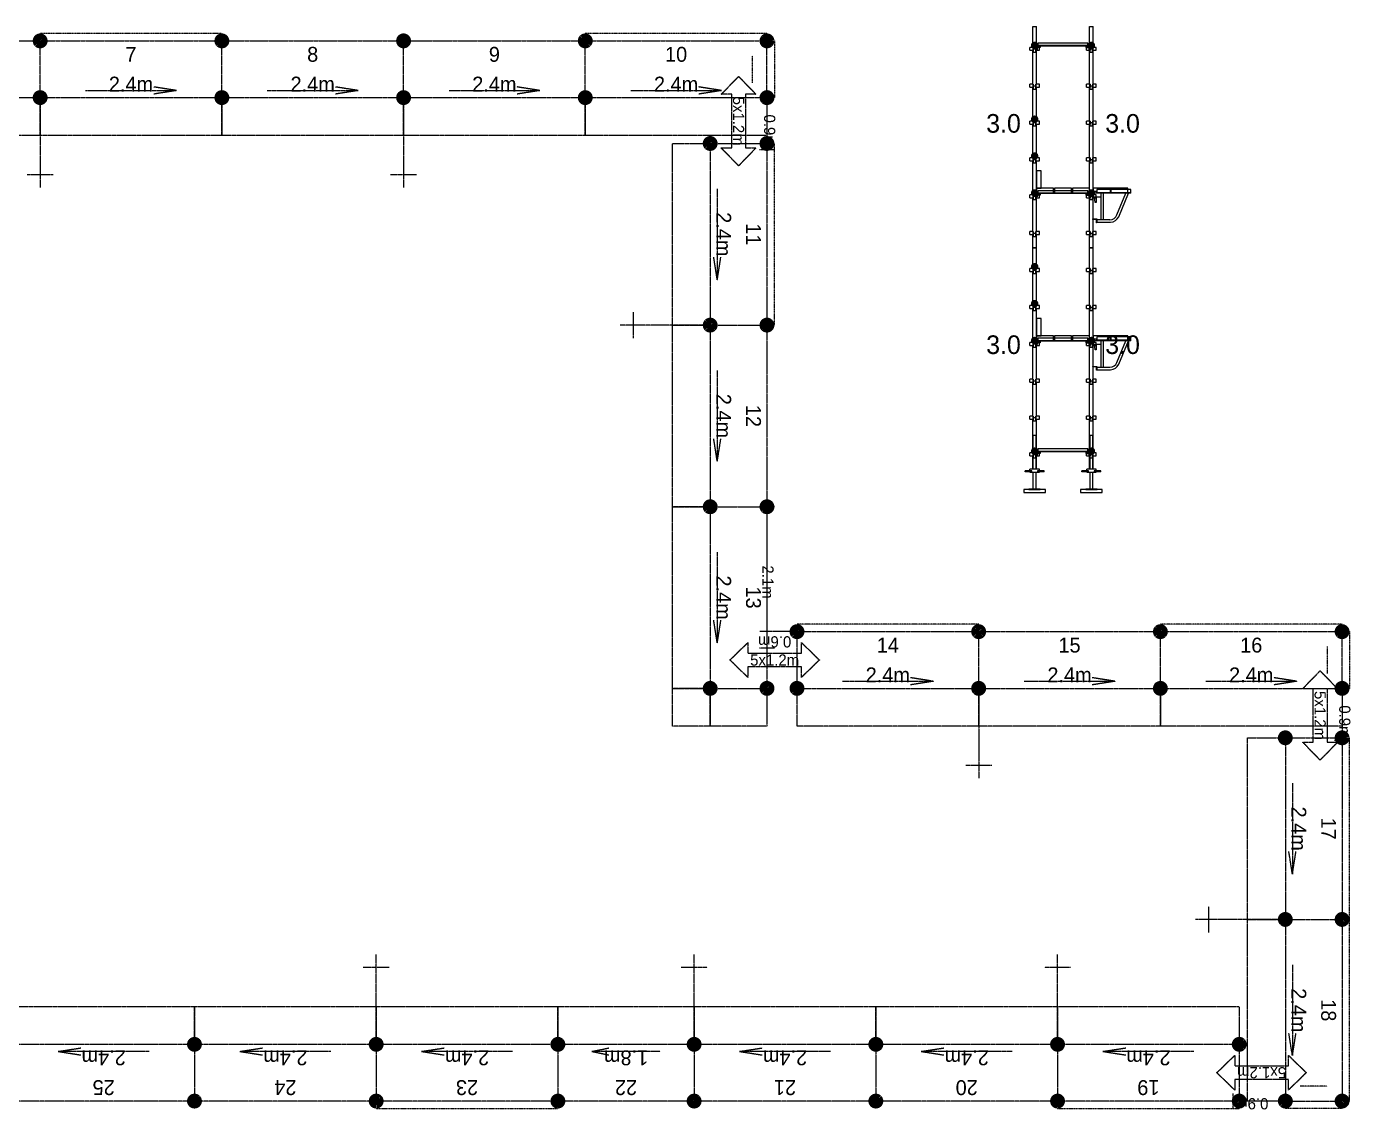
# Model space of a CAD drawing. Header units: millimetres. Extents: x 51238 to 85056, y 24105 to 38648.
# Drawn here: x 67283 to 85056, y 24105 to 38648 of the extents above; entities that cross this region are included whole.
import ezdxf
from ezdxf.enums import TextEntityAlignment as Align

# ---------------------------------------------------------------- set-up
doc = ezdxf.new("R2010")
doc.units = ezdxf.units.MM
doc.linetypes.add('KwikScaf_DASHED', pattern=[3.75, 2.5, -1.25])
doc.linetypes.add('KwikScaf_Line', pattern=[1, 1, 0])
doc.layers.get('0').update_dxf_attribs({"linetype": 'CONTINUOUS'})
for name, color, linetype in [('KwikScaf Matrix', 7, 'CONTINUOUS'), ('KwikScaf Schematic', 7, 'CONTINUOUS'), ('KwikScaf Sections', 7, 'CONTINUOUS')]:
    doc.layers.add(name, color=color, linetype=linetype)

# ---------------------------------------------------------------- blocks, each defined once
blk = doc.blocks.new('2D Standard 3 Metre')
at = {"layer": 'KwikScaf Matrix', "color": 0, "extrusion": (0, 1, 0)}
for p, q in [((-185, -24), (-185, 24)), ((-185, 24), (-8, 24)), ((-33, 16), (7, 16)), ((-33, 16), (-33, 6)), ((-33, 6), (-33, -6)), ((-8, 64), (-8, 60)), ((-8, 64), (32, 64)), ((-8, 60), (-8, 22)), ((-8, 22), (32, 22)), ((-8, 22), (-8, 18)), ((32, 18), (-8, 18)), ((7, 6), (7, 16)), ((7, -6), (7, 6)), ((32, 60), (32, 64)), ((32, 22), (32, 60)), ((32, 24), (487, 24)), ((32, 18), (32, 22)), ((462, 16), (462, 6)), ((462, 16), (502, 16)), ((462, 6), (462, -6)), ((487, 64), (487, 60)), ((487, 64), (527, 64)), ((487, 60), (487, 22)), ((487, 22), (527, 22)), ((487, 22), (487, 18)), ((527, 18), (487, 18)), ((502, 6), (502, 16)), ((502, -6), (502, 6)), ((527, 60), (527, 64)), ((527, 22), (527, 60)), ((527, 24), (982, 24)), ((527, 18), (527, 22)), ((957, 16), (997, 16)), ((957, 16), (957, 6)), ((957, 6), (957, -6)), ((982, 64), (982, 60)), ((982, 64), (1022, 64)), ((982, 60), (982, 22)), ((982, 22), (1022, 22)), ((982, 22), (982, 18)), ((1022, 18), (982, 18)), ((997, 6), (997, 16)), ((997, -6), (997, 6)), ((1022, 60), (1022, 64)), ((1022, 22), (1022, 60)), ((1022, 24), (1477, 24)), ((1022, 18), (1022, 22)), ((1452, 16), (1492, 16)), ((1452, 16), (1452, 6)), ((1452, 6), (1452, -6)), ((1477, 64), (1477, 60)), ((1477, 64), (1517, 64)), ((1477, 60), (1477, 22)), ((1477, 22), (1517, 22)), ((1477, 22), (1477, 18)), ((1517, 18), (1477, 18)), ((1492, 6), (1492, 16)), ((1492, -6), (1492, 6)), ((1517, 60), (1517, 64)), ((1517, 22), (1517, 60)), ((1517, 24), (1972, 24)), ((1517, 18), (1517, 22)), ((1947, 16), (1987, 16)), ((1947, 16), (1947, 6)), ((1947, 6), (1947, -6)), ((1972, 64), (1972, 60)), ((1972, 64), (2012, 64)), ((1972, 60), (1972, 22)), ((1972, 22), (2012, 22)), ((1972, 22), (1972, 18)), ((2012, 18), (1972, 18)), ((1987, 6), (1987, 16)), ((1987, -6), (1987, 6)), ((2012, 60), (2012, 64)), ((2012, 22), (2012, 60)), ((2012, 24), (2467, 24)), ((2012, 18), (2012, 22)), ((2442, 16), (2442, 6)), ((2442, 16), (2482, 16)), ((2442, 6), (2442, -6)), ((2467, 64), (2467, 60)), ((2467, 64), (2507, 64)), ((2467, 60), (2467, 22)), ((2467, 22), (2507, 22)), ((2467, 22), (2467, 18)), ((2507, 18), (2467, 18)), ((2482, 6), (2482, 16)), ((2482, -6), (2482, 6)), ((2507, 60), (2507, 64)), ((2507, 22), (2507, 60)), ((2507, 24), (2787, 24)), ((2507, 18), (2507, 22)), ((2787, 24), (2787, -24)), ((-185, -24), (-8, -24)), ((-33, -6), (-33, -16)), ((-33, -16), (7, -16)), ((-8, -18), (32, -18)), ((-8, -18), (-8, -22)), ((-8, -22), (-8, -60)), ((-8, -22), (32, -22)), ((-8, -60), (-8, -64)), ((-8, -64), (32, -64)), ((7, -16), (7, -6)), ((32, -22), (32, -18)), ((32, -60), (32, -22)), ((32, -24), (487, -24)), ((32, -64), (32, -60)), ((462, -6), (462, -16)), ((462, -16), (502, -16)), ((487, -18), (527, -18)), ((487, -18), (487, -22)), ((487, -22), (487, -60)), ((487, -22), (527, -22)), ((487, -60), (487, -64)), ((487, -64), (527, -64)), ((502, -16), (502, -6)), ((527, -22), (527, -18)), ((527, -60), (527, -22)), ((527, -24), (982, -24)), ((527, -64), (527, -60)), ((957, -6), (957, -16)), ((957, -16), (997, -16)), ((982, -18), (1022, -18)), ((982, -18), (982, -22)), ((982, -22), (982, -60)), ((982, -22), (1022, -22)), ((982, -60), (982, -64)), ((982, -64), (1022, -64)), ((997, -16), (997, -6)), ((1022, -22), (1022, -18)), ((1022, -60), (1022, -22)), ((1022, -24), (1477, -24)), ((1022, -64), (1022, -60)), ((1452, -6), (1452, -16)), ((1452, -16), (1492, -16)), ((1477, -18), (1517, -18)), ((1477, -18), (1477, -22)), ((1477, -22), (1477, -60)), ((1477, -22), (1517, -22)), ((1477, -60), (1477, -64)), ((1477, -64), (1517, -64)), ((1492, -16), (1492, -6)), ((1517, -22), (1517, -18)), ((1517, -60), (1517, -22)), ((1517, -24), (1972, -24)), ((1517, -64), (1517, -60)), ((1947, -6), (1947, -16)), ((1947, -16), (1987, -16)), ((1972, -18), (2012, -18)), ((1972, -18), (1972, -22)), ((1972, -22), (1972, -60)), ((1972, -22), (2012, -22)), ((1972, -60), (1972, -64)), ((1972, -64), (2012, -64)), ((1987, -16), (1987, -6)), ((2012, -22), (2012, -18)), ((2012, -60), (2012, -22)), ((2012, -24), (2467, -24)), ((2012, -64), (2012, -60)), ((2442, -6), (2442, -16)), ((2442, -16), (2482, -16)), ((2467, -18), (2507, -18)), ((2467, -18), (2467, -22)), ((2467, -22), (2467, -60)), ((2467, -22), (2507, -22)), ((2467, -60), (2467, -64)), ((2467, -64), (2507, -64)), ((2482, -16), (2482, -6)), ((2507, -22), (2507, -18)), ((2507, -60), (2507, -22)), ((2507, -24), (2787, -24)), ((2507, -64), (2507, -60))]:
    blk.add_line(p, q, dxfattribs=at)
blk = doc.blocks.new('2D Jack Adjustable Screw')
at = {"color": 0, "extrusion": (1, -1.83691e-16, 2.30446e-16)}
for p, q in [((-265.5, 100), (-273.5, 100)), ((-273.5, 100), (-273.5, -52)), ((-265.5, 100), (-265.5, -52)), ((-265.5, 42.5), (-40, 42.5)), ((-265.5, 5.5), (-40, 5.5)), ((-40, 87.75), (-35, 87.75)), ((-40, 87.75), (-40, 24)), ((-40, 24), (-40, -39.75)), ((-35, 151.5), (-20, 151.5)), ((-35, 62.25), (-35, 151.5)), ((-35, 62.25), (-20, 62.25)), ((-20, 62.25), (-20, 151.5)), ((-20, 87.75), (0, 87.75)), ((0, 24), (0, 87.75)), ((0, 42.5), (454.5, 42.5)), ((0, -39.75), (0, 24)), ((0, 5.5), (454.5, 5.5)), ((454.5, 24), (454.5, 42.5)), ((454.5, 5.5), (454.5, 24)), ((-265.5, -52), (-273.5, -52)), ((-40, -39.75), (-35, -39.75)), ((-20, -14.25), (-35, -14.25)), ((-35, -103.5), (-35, -14.25)), ((-35, -103.5), (-20, -103.5)), ((-20, -103.5), (-20, -14.25)), ((-20, -39.75), (0, -39.75))]:
    blk.add_line(p, q, dxfattribs=at)
blk = doc.blocks.new('2D SBB 2 Board')
at = {"color": 0}
for p, q in [((47, 440), (0, 440)), ((0, 440), (0, 392)), ((0, 392), (106, 392)), ((8, 466), (38, 466)), ((11, 440), (8, 466)), ((28, 316), (18, 392)), ((38, 466), (38, 440)), ((38, 392), (38, 316)), ((504, 491), (47, 491)), ((47, 491), (47, 445)), ((504, 445), (47, 445)), ((47, 445), (47, 440)), ((504, 440), (47, 440)), ((106, 392), (106, 440)), ((106, 84), (106, 392)), ((140, 84), (140, 440)), ((315, 147), (437, 440)), ((343, 124), (473, 440)), ((504, 445), (504, 491)), ((504, 440), (504, 445)), ((38, 316), (28, 316)), ((-4, 93), (47, 93)), ((-4, 88), (-4, 93)), ((42, 88), (-4, 88)), ((42, 42), (42, 88)), ((47, 42), (42, 42)), ((47, 93), (47, 42)), ((47, 84), (106, 84)), ((47, 50), (232, 50)), ((106, 84), (123, 84)), ((123, 84), (140, 84)), ((140, 84), (222, 84))]:
    blk.add_line(p, q, dxfattribs=at)
for radius, start, end in [(102, 270, 339.4078), (136, 274.3209, 333.1791)]:
    blk.add_arc((222, 185), radius, start, end, dxfattribs=at)
blk = doc.blocks.new('2D Transom 0.7 Metre')
at = {"color": 0, "extrusion": (0, 1, -1.83691e-16)}
for p, q in [((0, -25), (0, 50)), ((0, 50), (20, 50)), ((50, 0), (13, 0)), ((20, 50), (17, 25)), ((17, 25), (25, 25)), ((25, 63), (689, 63)), ((25, 30), (25, 63)), ((25, 30), (689, 30)), ((25, 25), (25, 30)), ((25, 25), (689, 25)), ((50, 25), (50, 0)), ((664, 25), (664, 0)), ((664, 0), (701, 0)), ((689, 30), (689, 63)), ((689, 25), (689, 30)), ((697, 25), (689, 25)), ((694, 50), (697, 25)), ((714, 50), (694, 50)), ((701, 0), (704, -25)), ((714, -25), (714, 50)), ((10, -25), (0, -25)), ((13, 0), (10, -25)), ((704, -25), (714, -25))]:
    blk.add_line(p, q, dxfattribs=at)

msp = doc.modelspace()

# ---------------------------------------------------------------- linework, layer by layer
at = {"layer": 'KwikScaf Schematic', "color": 3, "linetype": 'KwikScaf_Line'}
for p, q in [((65028, 38455), (67467, 38455)), ((67467, 37693), (67467, 38455)), ((67467, 38455), (69906, 38455)), ((69906, 37693), (69906, 38455)), ((69906, 38455), (72345, 38455)), ((72345, 37693), (72345, 38455)), ((72345, 38455), (74784, 38455)), ((74784, 37693), (74784, 38455)), ((74784, 38455), (77223, 38455)), ((77223, 37693), (77223, 38455)), ((65028, 37693), (67467, 37693)), ((67467, 37693), (67467, 37185)), ((67467, 37693), (69906, 37693)), ((67467, 37185), (67467, 37693)), ((68077, 37788), (69296, 37788)), ((69296, 37788), (68991, 37836)), ((69296, 37788), (68991, 37740)), ((69906, 37693), (69906, 37185)), ((69906, 37693), (72345, 37693)), ((69906, 37185), (69906, 37693)), ((70516, 37788), (71735, 37788)), ((71735, 37788), (71430, 37836)), ((71735, 37788), (71430, 37740)), ((72345, 37693), (72345, 37185)), ((72345, 37693), (74784, 37693)), ((72345, 37185), (72345, 37693)), ((72955, 37788), (74174, 37788)), ((74174, 37788), (73869, 37836)), ((74174, 37788), (73869, 37740)), ((74784, 37693), (74784, 37185)), ((74784, 37693), (77223, 37693)), ((74784, 37185), (74784, 37693)), ((75394, 37788), (76613, 37788)), ((76613, 37788), (76308, 37836)), ((76613, 37788), (76308, 37740)), ((77323, 37693), (77123, 37693)), ((77223, 37793), (77223, 36893)), ((77223, 37693), (77223, 37185)), ((67467, 37185), (65028, 37185)), ((67467, 37185), (67467, 36485)), ((69906, 37185), (67467, 37185)), ((72345, 37185), (69906, 37185)), ((72345, 37185), (72345, 36485)), ((74784, 37185), (72345, 37185)), ((77223, 37185), (74784, 37185)), ((75953, 34638), (75953, 37077)), ((75953, 37077), (76461, 37077)), ((76461, 37077), (76461, 34638)), ((76461, 37077), (77223, 37077)), ((77323, 36993), (77123, 36993)), ((77223, 37077), (77223, 34638)), ((67292, 36660), (67642, 36660)), ((72170, 36660), (72520, 36660)), ((76556, 36467), (76556, 35248)), ((76556, 35248), (76508, 35552)), ((76556, 35248), (76604, 35552)), ((75428, 34813), (75428, 34463)), ((75953, 34638), (75253, 34638)), ((75953, 32199), (75953, 34638)), ((75953, 34638), (76461, 34638)), ((76461, 34638), (75953, 34638)), ((76461, 34638), (76461, 32199)), ((76461, 34638), (77223, 34638)), ((77223, 34638), (77223, 32199)), ((76556, 34028), (76556, 32809)), ((76556, 32809), (76508, 33113)), ((76556, 32809), (76604, 33113)), ((76461, 32199), (75953, 32199)), ((75953, 29760), (75953, 32199)), ((75953, 32199), (76461, 32199)), ((76461, 32199), (77223, 32199)), ((76461, 32199), (76461, 29760)), ((77323, 32199), (77123, 32199)), ((77223, 32299), (77223, 30199)), ((77223, 32199), (77223, 29760)), ((76556, 31589), (76556, 30370)), ((76556, 30370), (76508, 30674)), ((76556, 30370), (76604, 30674)), ((77226, 30422), (77226, 30622)), ((77626, 30422), (77626, 30622)), ((77726, 30522), (77126, 30522)), ((77626, 30522), (80065, 30522)), ((77626, 29760), (77626, 30522)), ((80065, 30522), (82504, 30522)), ((80065, 29760), (80065, 30522)), ((82504, 29760), (82504, 30522)), ((82504, 30522), (84943, 30522)), ((84943, 29760), (84943, 30522)), ((77323, 30299), (77123, 30299)), ((79455, 29855), (79150, 29903)), ((81894, 29855), (81589, 29903)), ((84333, 29855), (84028, 29903)), ((84943, 29860), (84943, 28960)), ((76461, 29760), (75953, 29760)), ((75953, 29252), (75953, 29760)), ((75953, 29760), (76461, 29760)), ((76461, 29760), (77223, 29760)), ((76461, 29252), (76461, 29760)), ((76461, 29760), (76461, 29252)), ((77223, 29760), (77223, 29252)), ((77626, 29760), (80065, 29760)), ((77626, 29252), (77626, 29760)), ((78235, 29855), (79455, 29855)), ((79455, 29855), (79150, 29807)), ((80065, 29760), (82504, 29760)), ((80065, 29252), (80065, 29760)), ((80065, 29760), (80065, 29252)), ((80674, 29855), (81894, 29855)), ((81894, 29855), (81589, 29807)), ((82504, 29760), (82504, 29252)), ((82504, 29760), (84943, 29760)), ((82504, 29252), (82504, 29760)), ((83113, 29855), (84333, 29855)), ((84333, 29855), (84028, 29807)), ((85043, 29760), (84843, 29760)), ((84943, 29760), (84943, 29252)), ((76461, 29252), (75953, 29252)), ((77223, 29252), (76461, 29252)), ((80065, 29252), (77626, 29252)), ((82504, 29252), (80065, 29252)), ((80065, 29252), (80065, 28552)), ((84943, 29252), (82504, 29252)), ((83673, 26657), (83673, 29096)), ((83673, 29096), (84181, 29096)), ((84181, 29096), (84181, 26657)), ((84181, 29096), (84943, 29096)), ((85043, 29060), (84843, 29060)), ((84943, 29096), (84943, 26657)), ((79890, 28727), (80240, 28727)), ((84276, 28486), (84276, 27267)), ((84276, 27267), (84228, 27571)), ((84276, 27267), (84324, 27571)), ((83148, 26832), (83148, 26482)), ((83673, 26657), (82973, 26657)), ((84181, 26657), (83673, 26657)), ((83673, 24218), (83673, 26657)), ((83673, 26657), (84181, 26657)), ((84181, 26657), (84943, 26657)), ((84181, 26657), (84181, 24218)), ((84943, 26657), (84943, 24218)), ((71977, 25488), (71977, 26188)), ((76245, 25488), (76245, 26188)), ((81123, 25488), (81123, 26188)), ((72152, 26013), (71802, 26013)), ((76420, 26013), (76070, 26013)), ((81298, 26013), (80948, 26013)), ((84276, 26047), (84276, 24828)), ((67099, 25488), (69538, 25488)), ((69538, 24980), (69538, 25488)), ((69538, 25488), (71977, 25488)), ((69538, 25488), (69538, 24980)), ((71977, 24980), (71977, 25488)), ((71977, 25488), (74416, 25488)), ((71977, 25488), (71977, 24980)), ((74416, 25488), (74416, 24980)), ((76245, 24980), (76245, 25488)), ((76245, 25488), (78684, 25488)), ((78684, 24980), (78684, 25488)), ((78684, 25488), (81123, 25488)), ((78684, 25488), (78684, 24980)), ((81123, 25488), (81123, 24980)), ((81123, 24980), (81123, 25488)), ((81123, 25488), (83562, 25488)), ((83562, 25488), (83562, 24980)), ((84276, 24828), (84228, 25132)), ((84276, 24828), (84324, 25132)), ((69538, 24980), (67099, 24980)), ((67709, 24885), (68014, 24932)), ((68929, 24885), (67709, 24885)), ((67709, 24885), (68014, 24837)), ((69538, 24980), (69538, 24218)), ((71977, 24980), (69538, 24980)), ((70148, 24885), (70453, 24932)), ((71368, 24885), (70148, 24885)), ((70148, 24885), (70453, 24837)), ((71977, 24980), (71977, 24218)), ((74416, 24980), (71977, 24980)), ((72587, 24885), (72892, 24932)), ((73807, 24885), (72587, 24885)), ((72587, 24885), (72892, 24837)), ((76245, 24980), (76245, 24218)), ((78684, 24980), (76245, 24980)), ((76855, 24885), (77160, 24932)), ((78075, 24885), (76855, 24885)), ((76855, 24885), (77160, 24837)), ((78684, 24980), (78684, 24218)), ((81123, 24980), (78684, 24980)), ((79294, 24885), (79599, 24932)), ((80514, 24885), (79294, 24885)), ((79294, 24885), (79599, 24837)), ((81123, 24980), (81123, 24218)), ((83562, 24980), (81123, 24980)), ((81733, 24885), (82038, 24932)), ((82953, 24885), (81733, 24885)), ((81733, 24885), (82038, 24837)), ((83562, 24980), (83562, 24218)), ((69538, 24218), (67099, 24218)), ((71977, 24218), (69538, 24218)), ((74416, 24218), (71977, 24218)), ((78684, 24218), (76245, 24218)), ((81123, 24218), (78684, 24218)), ((83562, 24218), (81123, 24218)), ((84281, 24218), (83381, 24218)), ((83481, 24118), (83481, 24318)), ((84181, 24218), (83673, 24218)), ((84181, 24118), (84181, 24318)), ((84181, 24218), (84943, 24218))]:
    msp.add_line(p, q, dxfattribs=at)
at = {"layer": 'KwikScaf Schematic', "color": 3, "linetype": 'KwikScaf_DASHED'}
for p, q in [((69906, 38555), (67467, 38555)), ((77223, 38555), (74784, 38555)), ((77323, 38455), (77323, 37693)), ((77023, 38255), (77023, 37893)), ((77323, 34638), (77323, 37077)), ((80065, 30622), (77626, 30622)), ((84943, 30622), (82504, 30622)), ((85043, 30522), (85043, 29760)), ((84743, 30322), (84743, 29960)), ((85043, 26657), (85043, 29096)), ((85043, 24218), (85043, 26657)), ((84743, 24418), (84381, 24418)), ((71977, 24118), (74416, 24118)), ((81123, 24118), (83562, 24118)), ((84943, 24118), (84181, 24118))]:
    msp.add_line(p, q, dxfattribs=at)
at = {"layer": 'KwikScaf Schematic', "color": 1, "linetype": 'KwikScaf_Line'}
for p, q in [((76609, 37737), (76842, 37977)), ((76842, 37977), (77075, 37737)), ((76749, 37737), (76609, 37737)), ((76749, 37017), (76749, 37737)), ((77075, 37737), (76935, 37737)), ((76935, 37737), (76935, 37017)), ((76842, 36777), (76609, 37017)), ((76609, 37017), (76749, 37017)), ((77075, 37017), (76842, 36777)), ((76935, 37017), (77075, 37017)), ((76726, 30141), (76966, 30374)), ((76966, 30374), (76966, 30234)), ((76966, 30234), (77686, 30234)), ((77686, 30234), (77686, 30374)), ((77686, 30374), (77926, 30141)), ((76966, 29908), (76726, 30141)), ((77686, 30048), (76966, 30048)), ((76966, 30048), (76966, 29908)), ((77926, 30141), (77686, 29908)), ((77686, 29908), (77686, 30048)), ((84415, 29756), (84648, 29996)), ((84648, 29996), (84881, 29756)), ((84555, 29756), (84415, 29756)), ((84555, 29036), (84555, 29756)), ((84881, 29756), (84741, 29756)), ((84741, 29756), (84741, 29036)), ((84648, 28796), (84415, 29036)), ((84415, 29036), (84555, 29036)), ((84881, 29036), (84648, 28796)), ((84741, 29036), (84881, 29036)), ((83262, 24599), (83502, 24832)), ((83502, 24832), (83502, 24692)), ((84222, 24692), (84222, 24832)), ((84222, 24832), (84462, 24599)), ((83502, 24366), (83262, 24599)), ((83502, 24692), (84222, 24692)), ((84462, 24599), (84222, 24366)), ((84222, 24506), (83502, 24506)), ((83502, 24506), (83502, 24366)), ((84222, 24366), (84222, 24506))]:
    msp.add_line(p, q, dxfattribs=at)
at = {"layer": 'KwikScaf Schematic', "color": 5, "linetype": 'KwikScaf_Line'}
for p, q in [((74416, 24980), (74416, 25488)), ((74416, 25488), (76245, 25488)), ((76245, 25488), (76245, 24980)), ((74416, 24980), (74416, 24218)), ((76245, 24980), (74416, 24980)), ((74874, 24885), (75102, 24932)), ((75788, 24885), (74874, 24885)), ((74874, 24885), (75102, 24837)), ((76245, 24218), (74416, 24218))]:
    msp.add_line(p, q, dxfattribs=at)
at = {"layer": 'KwikScaf Schematic', "color": 3, "linetype": 'KwikScaf_Line'}
for points in [[(67467, 38505, 100, 100, -0.198912), (67502, 38490, 100, 100, -0.198912), (67517, 38455, 100, 100, -0.198912), (67502, 38419, 100, 100, -0.198912), (67467, 38405, 100, 100, -0.198912), (67431, 38419, 100, 100, -0.198912), (67417, 38455, 100, 100, -0.198912), (67431, 38490, 100, 100, -0.198912)], [(67467, 38505, 100, 100, -0.198912), (67502, 38490, 100, 100, -0.198912), (67517, 38455, 100, 100, -0.198912), (67502, 38419, 100, 100, -0.198912), (67467, 38405, 100, 100, -0.198912), (67431, 38419, 100, 100, -0.198912), (67417, 38455, 100, 100, -0.198912), (67431, 38490, 100, 100, -0.198912)], [(69906, 38505, 100, 100, -0.198912), (69941, 38490, 100, 100, -0.198912), (69956, 38455, 100, 100, -0.198912), (69941, 38419, 100, 100, -0.198912), (69906, 38405, 100, 100, -0.198912), (69870, 38419, 100, 100, -0.198912), (69856, 38455, 100, 100, -0.198912), (69870, 38490, 100, 100, -0.198912)], [(69906, 38505, 100, 100, -0.198912), (69941, 38490, 100, 100, -0.198912), (69956, 38455, 100, 100, -0.198912), (69941, 38419, 100, 100, -0.198912), (69906, 38405, 100, 100, -0.198912), (69870, 38419, 100, 100, -0.198912), (69856, 38455, 100, 100, -0.198912), (69870, 38490, 100, 100, -0.198912)], [(72345, 38505, 100, 100, -0.198912), (72380, 38490, 100, 100, -0.198912), (72395, 38455, 100, 100, -0.198912), (72380, 38419, 100, 100, -0.198912), (72345, 38405, 100, 100, -0.198912), (72309, 38419, 100, 100, -0.198912), (72295, 38455, 100, 100, -0.198912), (72309, 38490, 100, 100, -0.198912)], [(72345, 38505, 100, 100, -0.198912), (72380, 38490, 100, 100, -0.198912), (72395, 38455, 100, 100, -0.198912), (72380, 38419, 100, 100, -0.198912), (72345, 38405, 100, 100, -0.198912), (72309, 38419, 100, 100, -0.198912), (72295, 38455, 100, 100, -0.198912), (72309, 38490, 100, 100, -0.198912)], [(74784, 38505, 100, 100, -0.198912), (74819, 38490, 100, 100, -0.198912), (74834, 38455, 100, 100, -0.198912), (74819, 38419, 100, 100, -0.198912), (74784, 38405, 100, 100, -0.198912), (74748, 38419, 100, 100, -0.198912), (74734, 38455, 100, 100, -0.198912), (74748, 38490, 100, 100, -0.198912)], [(74784, 38505, 100, 100, -0.198912), (74819, 38490, 100, 100, -0.198912), (74834, 38455, 100, 100, -0.198912), (74819, 38419, 100, 100, -0.198912), (74784, 38405, 100, 100, -0.198912), (74748, 38419, 100, 100, -0.198912), (74734, 38455, 100, 100, -0.198912), (74748, 38490, 100, 100, -0.198912)], [(77223, 38505, 100, 100, -0.198912), (77258, 38490, 100, 100, -0.198912), (77273, 38455, 100, 100, -0.198912), (77258, 38419, 100, 100, -0.198912), (77223, 38405, 100, 100, -0.198912), (77187, 38419, 100, 100, -0.198912), (77173, 38455, 100, 100, -0.198912), (77187, 38490, 100, 100, -0.198912)], [(67467, 37743, 100, 100, -0.198912), (67502, 37728, 100, 100, -0.198912), (67517, 37693, 100, 100, -0.198912), (67502, 37657, 100, 100, -0.198912), (67467, 37643, 100, 100, -0.198912), (67431, 37657, 100, 100, -0.198912), (67417, 37693, 100, 100, -0.198912), (67431, 37728, 100, 100, -0.198912)], [(69906, 37743, 100, 100, -0.198912), (69941, 37728, 100, 100, -0.198912), (69956, 37693, 100, 100, -0.198912), (69941, 37657, 100, 100, -0.198912), (69906, 37643, 100, 100, -0.198912), (69870, 37657, 100, 100, -0.198912), (69856, 37693, 100, 100, -0.198912), (69870, 37728, 100, 100, -0.198912)], [(72345, 37743, 100, 100, -0.198912), (72380, 37728, 100, 100, -0.198912), (72395, 37693, 100, 100, -0.198912), (72380, 37657, 100, 100, -0.198912), (72345, 37643, 100, 100, -0.198912), (72309, 37657, 100, 100, -0.198912), (72295, 37693, 100, 100, -0.198912), (72309, 37728, 100, 100, -0.198912)], [(74784, 37743, 100, 100, -0.198912), (74819, 37728, 100, 100, -0.198912), (74834, 37693, 100, 100, -0.198912), (74819, 37657, 100, 100, -0.198912), (74784, 37643, 100, 100, -0.198912), (74748, 37657, 100, 100, -0.198912), (74734, 37693, 100, 100, -0.198912), (74748, 37728, 100, 100, -0.198912)], [(77223, 37743, 100, 100, -0.198912), (77258, 37728, 100, 100, -0.198912), (77273, 37693, 100, 100, -0.198912), (77258, 37657, 100, 100, -0.198912), (77223, 37643, 100, 100, -0.198912), (77187, 37657, 100, 100, -0.198912), (77173, 37693, 100, 100, -0.198912), (77187, 37728, 100, 100, -0.198912)], [(77626, 30572, 100, 100, -0.198912), (77661, 30557, 100, 100, -0.198912), (77676, 30522, 100, 100, -0.198912), (77661, 30486, 100, 100, -0.198912), (77626, 30472, 100, 100, -0.198912), (77590, 30486, 100, 100, -0.198912), (77576, 30522, 100, 100, -0.198912), (77590, 30557, 100, 100, -0.198912)], [(80065, 30572, 100, 100, -0.198912), (80100, 30557, 100, 100, -0.198912), (80115, 30522, 100, 100, -0.198912), (80100, 30486, 100, 100, -0.198912), (80065, 30472, 100, 100, -0.198912), (80029, 30486, 100, 100, -0.198912), (80015, 30522, 100, 100, -0.198912), (80029, 30557, 100, 100, -0.198912)], [(80065, 30572, 100, 100, -0.198912), (80100, 30557, 100, 100, -0.198912), (80115, 30522, 100, 100, -0.198912), (80100, 30486, 100, 100, -0.198912), (80065, 30472, 100, 100, -0.198912), (80029, 30486, 100, 100, -0.198912), (80015, 30522, 100, 100, -0.198912), (80029, 30557, 100, 100, -0.198912)], [(82504, 30572, 100, 100, -0.198912), (82539, 30557, 100, 100, -0.198912), (82554, 30522, 100, 100, -0.198912), (82539, 30486, 100, 100, -0.198912), (82504, 30472, 100, 100, -0.198912), (82468, 30486, 100, 100, -0.198912), (82454, 30522, 100, 100, -0.198912), (82468, 30557, 100, 100, -0.198912)], [(82504, 30572, 100, 100, -0.198912), (82539, 30557, 100, 100, -0.198912), (82554, 30522, 100, 100, -0.198912), (82539, 30486, 100, 100, -0.198912), (82504, 30472, 100, 100, -0.198912), (82468, 30486, 100, 100, -0.198912), (82454, 30522, 100, 100, -0.198912), (82468, 30557, 100, 100, -0.198912)], [(84943, 30572, 100, 100, -0.198912), (84978, 30557, 100, 100, -0.198912), (84993, 30522, 100, 100, -0.198912), (84978, 30486, 100, 100, -0.198912), (84943, 30472, 100, 100, -0.198912), (84907, 30486, 100, 100, -0.198912), (84893, 30522, 100, 100, -0.198912), (84907, 30557, 100, 100, -0.198912)], [(80065, 29810, 100, 100, -0.198912), (80100, 29795, 100, 100, -0.198912), (80115, 29760, 100, 100, -0.198912), (80100, 29724, 100, 100, -0.198912), (80065, 29710, 100, 100, -0.198912), (80029, 29724, 100, 100, -0.198912), (80015, 29760, 100, 100, -0.198912), (80029, 29795, 100, 100, -0.198912)], [(82504, 29810, 100, 100, -0.198912), (82539, 29795, 100, 100, -0.198912), (82554, 29760, 100, 100, -0.198912), (82539, 29724, 100, 100, -0.198912), (82504, 29710, 100, 100, -0.198912), (82468, 29724, 100, 100, -0.198912), (82454, 29760, 100, 100, -0.198912), (82468, 29795, 100, 100, -0.198912)], [(84943, 29810, 100, 100, -0.198912), (84978, 29795, 100, 100, -0.198912), (84993, 29760, 100, 100, -0.198912), (84978, 29724, 100, 100, -0.198912), (84943, 29710, 100, 100, -0.198912), (84907, 29724, 100, 100, -0.198912), (84893, 29760, 100, 100, -0.198912), (84907, 29795, 100, 100, -0.198912)], [(69538, 24930, 100, 100, -0.198912), (69503, 24945, 100, 100, -0.198912), (69488, 24980, 100, 100, -0.198912), (69503, 25015, 100, 100, -0.198912), (69538, 25030, 100, 100, -0.198912), (69574, 25015, 100, 100, -0.198912), (69588, 24980, 100, 100, -0.198912), (69574, 24945, 100, 100, -0.198912)], [(71977, 24930, 100, 100, -0.198912), (71942, 24945, 100, 100, -0.198912), (71927, 24980, 100, 100, -0.198912), (71942, 25015, 100, 100, -0.198912), (71977, 25030, 100, 100, -0.198912), (72013, 25015, 100, 100, -0.198912), (72027, 24980, 100, 100, -0.198912), (72013, 24945, 100, 100, -0.198912)], [(76245, 24930, 100, 100, -0.198912), (76210, 24945, 100, 100, -0.198912), (76195, 24980, 100, 100, -0.198912), (76210, 25015, 100, 100, -0.198912), (76245, 25030, 100, 100, -0.198912), (76281, 25015, 100, 100, -0.198912), (76295, 24980, 100, 100, -0.198912), (76281, 24945, 100, 100, -0.198912)], [(78684, 24930, 100, 100, -0.198912), (78649, 24945, 100, 100, -0.198912), (78634, 24980, 100, 100, -0.198912), (78649, 25015, 100, 100, -0.198912), (78684, 25030, 100, 100, -0.198912), (78720, 25015, 100, 100, -0.198912), (78734, 24980, 100, 100, -0.198912), (78720, 24945, 100, 100, -0.198912)], [(81123, 24930, 100, 100, -0.198912), (81088, 24945, 100, 100, -0.198912), (81073, 24980, 100, 100, -0.198912), (81088, 25015, 100, 100, -0.198912), (81123, 25030, 100, 100, -0.198912), (81159, 25015, 100, 100, -0.198912), (81173, 24980, 100, 100, -0.198912), (81159, 24945, 100, 100, -0.198912)], [(69538, 24168, 100, 100, -0.198912), (69503, 24183, 100, 100, -0.198912), (69488, 24218, 100, 100, -0.198912), (69503, 24253, 100, 100, -0.198912), (69538, 24268, 100, 100, -0.198912), (69574, 24253, 100, 100, -0.198912), (69588, 24218, 100, 100, -0.198912), (69574, 24183, 100, 100, -0.198912)], [(69538, 24168, 100, 100, -0.198912), (69503, 24183, 100, 100, -0.198912), (69488, 24218, 100, 100, -0.198912), (69503, 24253, 100, 100, -0.198912), (69538, 24268, 100, 100, -0.198912), (69574, 24253, 100, 100, -0.198912), (69588, 24218, 100, 100, -0.198912), (69574, 24183, 100, 100, -0.198912)], [(71977, 24168, 100, 100, -0.198912), (71942, 24183, 100, 100, -0.198912), (71927, 24218, 100, 100, -0.198912), (71942, 24253, 100, 100, -0.198912), (71977, 24268, 100, 100, -0.198912), (72013, 24253, 100, 100, -0.198912), (72027, 24218, 100, 100, -0.198912), (72013, 24183, 100, 100, -0.198912)], [(71977, 24168, 100, 100, -0.198912), (71942, 24183, 100, 100, -0.198912), (71927, 24218, 100, 100, -0.198912), (71942, 24253, 100, 100, -0.198912), (71977, 24268, 100, 100, -0.198912), (72013, 24253, 100, 100, -0.198912), (72027, 24218, 100, 100, -0.198912), (72013, 24183, 100, 100, -0.198912)], [(74416, 24168, 100, 100, -0.198912), (74381, 24183, 100, 100, -0.198912), (74366, 24218, 100, 100, -0.198912), (74381, 24253, 100, 100, -0.198912), (74416, 24268, 100, 100, -0.198912), (74452, 24253, 100, 100, -0.198912), (74466, 24218, 100, 100, -0.198912), (74452, 24183, 100, 100, -0.198912)], [(76245, 24168, 100, 100, -0.198912), (76210, 24183, 100, 100, -0.198912), (76195, 24218, 100, 100, -0.198912), (76210, 24253, 100, 100, -0.198912), (76245, 24268, 100, 100, -0.198912), (76281, 24253, 100, 100, -0.198912), (76295, 24218, 100, 100, -0.198912), (76281, 24183, 100, 100, -0.198912)], [(78684, 24168, 100, 100, -0.198912), (78649, 24183, 100, 100, -0.198912), (78634, 24218, 100, 100, -0.198912), (78649, 24253, 100, 100, -0.198912), (78684, 24268, 100, 100, -0.198912), (78720, 24253, 100, 100, -0.198912), (78734, 24218, 100, 100, -0.198912), (78720, 24183, 100, 100, -0.198912)], [(78684, 24168, 100, 100, -0.198912), (78649, 24183, 100, 100, -0.198912), (78634, 24218, 100, 100, -0.198912), (78649, 24253, 100, 100, -0.198912), (78684, 24268, 100, 100, -0.198912), (78720, 24253, 100, 100, -0.198912), (78734, 24218, 100, 100, -0.198912), (78720, 24183, 100, 100, -0.198912)], [(81123, 24168, 100, 100, -0.198912), (81088, 24183, 100, 100, -0.198912), (81073, 24218, 100, 100, -0.198912), (81088, 24253, 100, 100, -0.198912), (81123, 24268, 100, 100, -0.198912), (81159, 24253, 100, 100, -0.198912), (81173, 24218, 100, 100, -0.198912), (81159, 24183, 100, 100, -0.198912)], [(81123, 24168, 100, 100, -0.198912), (81088, 24183, 100, 100, -0.198912), (81073, 24218, 100, 100, -0.198912), (81088, 24253, 100, 100, -0.198912), (81123, 24268, 100, 100, -0.198912), (81159, 24253, 100, 100, -0.198912), (81173, 24218, 100, 100, -0.198912), (81159, 24183, 100, 100, -0.198912)], [(83562, 24168, 100, 100, -0.198912), (83527, 24183, 100, 100, -0.198912), (83512, 24218, 100, 100, -0.198912), (83527, 24253, 100, 100, -0.198912), (83562, 24268, 100, 100, -0.198912), (83598, 24253, 100, 100, -0.198912), (83612, 24218, 100, 100, -0.198912), (83598, 24183, 100, 100, -0.198912)]]:
    msp.add_lwpolyline(points, format="xyseb", close=True, dxfattribs=at)
at = {"layer": 'KwikScaf Schematic', "color": 3, "linetype": 'KwikScaf_Line', "const_width": 100}
for points in [[(67467, 37743, -0.198912), (67502, 37728, -0.198912), (67517, 37693, -0.198912), (67502, 37657, -0.198912), (67467, 37643, -0.198912), (67431, 37657, -0.198912), (67417, 37693, -0.198912), (67431, 37728, -0.198912)], [(69906, 37743, -0.198912), (69941, 37728, -0.198912), (69956, 37693, -0.198912), (69941, 37657, -0.198912), (69906, 37643, -0.198912), (69870, 37657, -0.198912), (69856, 37693, -0.198912), (69870, 37728, -0.198912)], [(72345, 37743, -0.198912), (72380, 37728, -0.198912), (72395, 37693, -0.198912), (72380, 37657, -0.198912), (72345, 37643, -0.198912), (72309, 37657, -0.198912), (72295, 37693, -0.198912), (72309, 37728, -0.198912)], [(74784, 37743, -0.198912), (74819, 37728, -0.198912), (74834, 37693, -0.198912), (74819, 37657, -0.198912), (74784, 37643, -0.198912), (74748, 37657, -0.198912), (74734, 37693, -0.198912), (74748, 37728, -0.198912)], [(76511, 37077, -0.198912), (76496, 37041, -0.198912), (76461, 37027, -0.198912), (76425, 37041, -0.198912), (76411, 37077, -0.198912), (76425, 37112, -0.198912), (76461, 37127, -0.198912), (76496, 37112, -0.198912)], [(77273, 37077, -0.198912), (77258, 37041, -0.198912), (77223, 37027, -0.198912), (77187, 37041, -0.198912), (77173, 37077, -0.198912), (77187, 37112, -0.198912), (77223, 37127, -0.198912), (77258, 37112, -0.198912)], [(76511, 34638, -0.198912), (76496, 34602, -0.198912), (76461, 34588, -0.198912), (76425, 34602, -0.198912), (76411, 34638, -0.198912), (76425, 34673, -0.198912), (76461, 34688, -0.198912), (76496, 34673, -0.198912)], [(76511, 34638, -0.198912), (76496, 34602, -0.198912), (76461, 34588, -0.198912), (76425, 34602, -0.198912), (76411, 34638, -0.198912), (76425, 34673, -0.198912), (76461, 34688, -0.198912), (76496, 34673, -0.198912)], [(77273, 34638, -0.198912), (77258, 34602, -0.198912), (77223, 34588, -0.198912), (77187, 34602, -0.198912), (77173, 34638, -0.198912), (77187, 34673, -0.198912), (77223, 34688, -0.198912), (77258, 34673, -0.198912)], [(77273, 34638, -0.198912), (77258, 34602, -0.198912), (77223, 34588, -0.198912), (77187, 34602, -0.198912), (77173, 34638, -0.198912), (77187, 34673, -0.198912), (77223, 34688, -0.198912), (77258, 34673, -0.198912)], [(76511, 32199, -0.198912), (76496, 32163, -0.198912), (76461, 32149, -0.198912), (76425, 32163, -0.198912), (76411, 32199, -0.198912), (76425, 32234, -0.198912), (76461, 32249, -0.198912), (76496, 32234, -0.198912)], [(76511, 32199, -0.198912), (76496, 32163, -0.198912), (76461, 32149, -0.198912), (76425, 32163, -0.198912), (76411, 32199, -0.198912), (76425, 32234, -0.198912), (76461, 32249, -0.198912), (76496, 32234, -0.198912)], [(77273, 32199, -0.198912), (77258, 32163, -0.198912), (77223, 32149, -0.198912), (77187, 32163, -0.198912), (77173, 32199, -0.198912), (77187, 32234, -0.198912), (77223, 32249, -0.198912), (77258, 32234, -0.198912)], [(77273, 32199, -0.198912), (77258, 32163, -0.198912), (77223, 32149, -0.198912), (77187, 32163, -0.198912), (77173, 32199, -0.198912), (77187, 32234, -0.198912), (77223, 32249, -0.198912), (77258, 32234, -0.198912)], [(76511, 29760, -0.198912), (76496, 29724, -0.198912), (76461, 29710, -0.198912), (76425, 29724, -0.198912), (76411, 29760, -0.198912), (76425, 29795, -0.198912), (76461, 29810, -0.198912), (76496, 29795, -0.198912)], [(77273, 29760, -0.198912), (77258, 29724, -0.198912), (77223, 29710, -0.198912), (77187, 29724, -0.198912), (77173, 29760, -0.198912), (77187, 29795, -0.198912), (77223, 29810, -0.198912), (77258, 29795, -0.198912)], [(77626, 29810, -0.198912), (77661, 29795, -0.198912), (77676, 29760, -0.198912), (77661, 29724, -0.198912), (77626, 29710, -0.198912), (77590, 29724, -0.198912), (77576, 29760, -0.198912), (77590, 29795, -0.198912)], [(80065, 29810, -0.198912), (80100, 29795, -0.198912), (80115, 29760, -0.198912), (80100, 29724, -0.198912), (80065, 29710, -0.198912), (80029, 29724, -0.198912), (80015, 29760, -0.198912), (80029, 29795, -0.198912)], [(82504, 29810, -0.198912), (82539, 29795, -0.198912), (82554, 29760, -0.198912), (82539, 29724, -0.198912), (82504, 29710, -0.198912), (82468, 29724, -0.198912), (82454, 29760, -0.198912), (82468, 29795, -0.198912)], [(84231, 29096, -0.198912), (84216, 29061, -0.198912), (84181, 29046, -0.198912), (84145, 29061, -0.198912), (84131, 29096, -0.198912), (84145, 29131, -0.198912), (84181, 29146, -0.198912), (84216, 29131, -0.198912)], [(84993, 29096, -0.198912), (84978, 29061, -0.198912), (84943, 29046, -0.198912), (84907, 29061, -0.198912), (84893, 29096, -0.198912), (84907, 29131, -0.198912), (84943, 29146, -0.198912), (84978, 29131, -0.198912)], [(84231, 26657, -0.198912), (84216, 26622, -0.198912), (84181, 26607, -0.198912), (84145, 26622, -0.198912), (84131, 26657, -0.198912), (84145, 26692, -0.198912), (84181, 26707, -0.198912), (84216, 26692, -0.198912)], [(84231, 26657, -0.198912), (84216, 26622, -0.198912), (84181, 26607, -0.198912), (84145, 26622, -0.198912), (84131, 26657, -0.198912), (84145, 26692, -0.198912), (84181, 26707, -0.198912), (84216, 26692, -0.198912)], [(84993, 26657, -0.198912), (84978, 26622, -0.198912), (84943, 26607, -0.198912), (84907, 26622, -0.198912), (84893, 26657, -0.198912), (84907, 26692, -0.198912), (84943, 26707, -0.198912), (84978, 26692, -0.198912)], [(84993, 26657, -0.198912), (84978, 26622, -0.198912), (84943, 26607, -0.198912), (84907, 26622, -0.198912), (84893, 26657, -0.198912), (84907, 26692, -0.198912), (84943, 26707, -0.198912), (84978, 26692, -0.198912)], [(69538, 24930, -0.198912), (69503, 24945, -0.198912), (69488, 24980, -0.198912), (69503, 25015, -0.198912), (69538, 25030, -0.198912), (69574, 25015, -0.198912), (69588, 24980, -0.198912), (69574, 24945, -0.198912)], [(71977, 24930, -0.198912), (71942, 24945, -0.198912), (71927, 24980, -0.198912), (71942, 25015, -0.198912), (71977, 25030, -0.198912), (72013, 25015, -0.198912), (72027, 24980, -0.198912), (72013, 24945, -0.198912)], [(74416, 24930, -0.198912), (74381, 24945, -0.198912), (74366, 24980, -0.198912), (74381, 25015, -0.198912), (74416, 25030, -0.198912), (74452, 25015, -0.198912), (74466, 24980, -0.198912), (74452, 24945, -0.198912)], [(78684, 24930, -0.198912), (78649, 24945, -0.198912), (78634, 24980, -0.198912), (78649, 25015, -0.198912), (78684, 25030, -0.198912), (78720, 25015, -0.198912), (78734, 24980, -0.198912), (78720, 24945, -0.198912)], [(81123, 24930, -0.198912), (81088, 24945, -0.198912), (81073, 24980, -0.198912), (81088, 25015, -0.198912), (81123, 25030, -0.198912), (81159, 25015, -0.198912), (81173, 24980, -0.198912), (81159, 24945, -0.198912)], [(83562, 24930, -0.198912), (83527, 24945, -0.198912), (83512, 24980, -0.198912), (83527, 25015, -0.198912), (83562, 25030, -0.198912), (83598, 25015, -0.198912), (83612, 24980, -0.198912), (83598, 24945, -0.198912)], [(84231, 24218, -0.198912), (84216, 24183, -0.198912), (84181, 24168, -0.198912), (84145, 24183, -0.198912), (84131, 24218, -0.198912), (84145, 24253, -0.198912), (84181, 24268, -0.198912), (84216, 24253, -0.198912)], [(84993, 24218, -0.198912), (84978, 24183, -0.198912), (84943, 24168, -0.198912), (84907, 24183, -0.198912), (84893, 24218, -0.198912), (84907, 24253, -0.198912), (84943, 24268, -0.198912), (84978, 24253, -0.198912)]]:
    msp.add_lwpolyline(points, format="xyb", close=True, dxfattribs=at)
at = {"layer": 'KwikScaf Schematic', "color": 5, "linetype": 'KwikScaf_Line'}
for points in [[(74416, 24930, 100, 100, -0.198912), (74381, 24945, 100, 100, -0.198912), (74366, 24980, 100, 100, -0.198912), (74381, 25015, 100, 100, -0.198912), (74416, 25030, 100, 100, -0.198912), (74452, 25015, 100, 100, -0.198912), (74466, 24980, 100, 100, -0.198912), (74452, 24945, 100, 100, -0.198912)], [(74416, 24168, 100, 100, -0.198912), (74381, 24183, 100, 100, -0.198912), (74366, 24218, 100, 100, -0.198912), (74381, 24253, 100, 100, -0.198912), (74416, 24268, 100, 100, -0.198912), (74452, 24253, 100, 100, -0.198912), (74466, 24218, 100, 100, -0.198912), (74452, 24183, 100, 100, -0.198912)], [(76245, 24168, 100, 100, -0.198912), (76210, 24183, 100, 100, -0.198912), (76195, 24218, 100, 100, -0.198912), (76210, 24253, 100, 100, -0.198912), (76245, 24268, 100, 100, -0.198912), (76281, 24253, 100, 100, -0.198912), (76295, 24218, 100, 100, -0.198912), (76281, 24183, 100, 100, -0.198912)]]:
    msp.add_lwpolyline(points, format="xyseb", close=True, dxfattribs=at)
at = {"layer": 'KwikScaf Schematic', "color": 5, "linetype": 'KwikScaf_Line', "const_width": 100}
msp.add_lwpolyline([(76245, 24930, -0.198912), (76210, 24945, -0.198912), (76195, 24980, -0.198912), (76210, 25015, -0.198912), (76245, 25030, -0.198912), (76281, 25015, -0.198912), (76295, 24980, -0.198912), (76281, 24945, -0.198912)], format="xyb", close=True, dxfattribs=at)
at = {"layer": 'KwikScaf Sections', "color": 40, "const_width": 50}
for points in [[(80791, 38394, 1), (80841, 38394, 1)], [(81553, 38394, 1), (81603, 38394, 1)], [(80791, 36413, 1), (80841, 36413, 1)], [(81553, 36413, 1), (81603, 36413, 1)], [(80791, 34431, 1), (80841, 34431, 1)], [(81553, 34431, 1), (81603, 34431, 1)], [(80791, 32945, 1), (80841, 32945, 1)], [(81553, 32945, 1), (81603, 32945, 1)]]:
    msp.add_lwpolyline(points, format="xyb", close=True, dxfattribs=at)
at = {"layer": 'KwikScaf Sections', "color": 70, "const_width": 50}
for points in [[(80791, 37403, 1), (80841, 37403, 1)], [(80791, 35422, 1), (80841, 35422, 1)]]:
    msp.add_lwpolyline(points, format="xyb", close=True, dxfattribs=at)
at = {"layer": 'KwikScaf Sections', "color": 80, "const_width": 50}
for points in [[(80791, 36908, 1), (80841, 36908, 1)], [(80791, 34927, 1), (80841, 34927, 1)]]:
    msp.add_lwpolyline(points, format="xyb", close=True, dxfattribs=at)
at = {"layer": 'KwikScaf Sections', "color": 90}
for points in [[(80904, 36478), (80904, 36708), (80840, 36708), (80840, 36478)], [(80904, 34496), (80904, 34726), (80840, 34726), (80840, 34496)]]:
    msp.add_lwpolyline(points, close=True, dxfattribs=at)
at = {"layer": 'KwikScaf Sections', "color": 20}
for points in [[(80840, 36414), (81070, 36414), (81070, 36478), (80840, 36478)], [(81082, 36414), (81312, 36414), (81312, 36478), (81082, 36478)], [(81324, 36414), (81554, 36414), (81554, 36478), (81324, 36478)], [(81602, 36414), (81832, 36414), (81832, 36478), (81602, 36478)], [(81838, 36414), (82068, 36414), (82068, 36478), (81838, 36478)], [(80840, 34432), (81070, 34432), (81070, 34496), (80840, 34496)], [(81082, 34432), (81312, 34432), (81312, 34496), (81082, 34496)], [(81324, 34432), (81554, 34432), (81554, 34496), (81324, 34496)], [(81602, 34432), (81832, 34432), (81832, 34496), (81602, 34496)], [(81838, 34432), (82068, 34432), (82068, 34496), (81838, 34496)]]:
    msp.add_lwpolyline(points, close=True, dxfattribs=at)
at = {"layer": 'KwikScaf Sections', "color": 200}
for points in [[(80671, 32391), (80961, 32391), (80961, 32429), (80671, 32429)], [(81433, 32391), (81723, 32391), (81723, 32429), (81433, 32429)]]:
    msp.add_lwpolyline(points, close=True, dxfattribs=at)

# ---------------------------------------------------------------- block references
at = {"layer": 'KwikScaf Sections', "color": 180, "rotation": 89.99999999999993}
for p in [(80816, 35861), (81578, 35861), (80816, 32889), (81578, 32889)]:
    msp.add_blockref('2D Standard 3 Metre', p, dxfattribs=at)
at = {"layer": 'KwikScaf Sections', "color": 50}
for p in [(80840, 38365), (80840, 36384), (80840, 34402), (80840, 32916)]:
    msp.add_blockref('2D Transom 0.7 Metre', p, dxfattribs=at)
at = {"layer": 'KwikScaf Sections', "color": 210}
for p in [(81602, 35970), (81602, 33989)]:
    msp.add_blockref('2D SBB 2 Board', p, dxfattribs=at)
at = {"layer": 'KwikScaf Sections', "color": 190, "rotation": 89.99999999999993}
for p in [(80840, 32703), (81602, 32703)]:
    msp.add_blockref('2D Jack Adjustable Screw', p, dxfattribs=at)

# ---------------------------------------------------------------- texts
at = {"layer": 'KwikScaf Schematic'}
for s, height, p in [('7', 200, (68686, 38274)), ('8', 200, (71125, 38274)), ('9', 200, (73564, 38274)), ('10', 200, (76003, 38274)), ('2.4m', 200, (68686, 37874)), ('2.4m', 200, (71125, 37874)), ('2.4m', 200, (73564, 37874)), ('2.4m', 200, (76003, 37874)), ('14', 200, (78845, 30341)), ('15', 200, (81284, 30341)), ('16', 200, (83723, 30341)), ('5x1.2m', 150, (77326, 30141)), ('2.4m', 200, (78845, 29941)), ('2.4m', 200, (81284, 29941)), ('2.4m', 200, (83723, 29941))]:
    msp.add_text(s, height=height, dxfattribs=at).set_placement(p, align=Align.MIDDLE_CENTER)
for s, height, rotation, p in [('5x1.2m', 150, 270, (76842, 37377)), ('2.4m', 200, 270, (76642, 35857)), ('11', 200, 270, (77042, 35857)), ('2.4m', 200, 270, (76642, 33418)), ('12', 200, 270, (77042, 33418)), ('2.4m', 200, 270, (76642, 30979)), ('13', 200, 270, (77042, 30979)), ('5x1.2m', 150, 270, (84648, 29396)), ('2.4m', 200, 270, (84362, 27876)), ('17', 200, 270, (84762, 27876)), ('2.4m', 200, 270, (84362, 25437)), ('18', 200, 270, (84762, 25437)), ('2.4m', 200, 180, (68319, 24799)), ('2.4m', 200, 180, (70758, 24799)), ('2.4m', 200, 180, (73197, 24799)), ('1.8m', 200, 180, (75331, 24799)), ('2.4m', 200, 180, (77465, 24799)), ('2.4m', 200, 180, (79904, 24799)), ('2.4m', 200, 180, (82343, 24799)), ('5x1.2m', 150, 180, (83862, 24599)), ('25', 200, 180, (68319, 24399)), ('24', 200, 180, (70758, 24399)), ('23', 200, 180, (73197, 24399)), ('22', 200, 180, (75331, 24399)), ('21', 200, 180, (77465, 24399)), ('20', 200, 180, (79904, 24399)), ('19', 200, 180, (82343, 24399))]:
    msp.add_text(s, height=height, rotation=rotation, dxfattribs=at).set_placement(p, align=Align.MIDDLE_CENTER)
for s, rotation, p in [('0.9m', 270, (77184, 37243)), ('2.1m', 270, (77161, 31188)), ('0.6m', 180, (77326, 30460)), ('0.9m', 270, (84904, 29310)), ('0.9m', 180, (83731, 24257))]:
    msp.add_text(s, height=150, rotation=rotation, dxfattribs=at).set_placement(p, align=Align.CENTER)
at = {"layer": 'KwikScaf Sections', "color": 7}
for p in [(80816, 37347), (80816, 34375)]:
    msp.add_text('  3.0  ', height=250, dxfattribs=at).set_placement(p, align=Align.MIDDLE_RIGHT)
for p in [(81578, 37347), (81578, 34375)]:
    msp.add_text('  3.0  ', height=250, dxfattribs=at).set_placement(p, align=Align.MIDDLE_LEFT)

doc.saveas('drawing.dxf')
